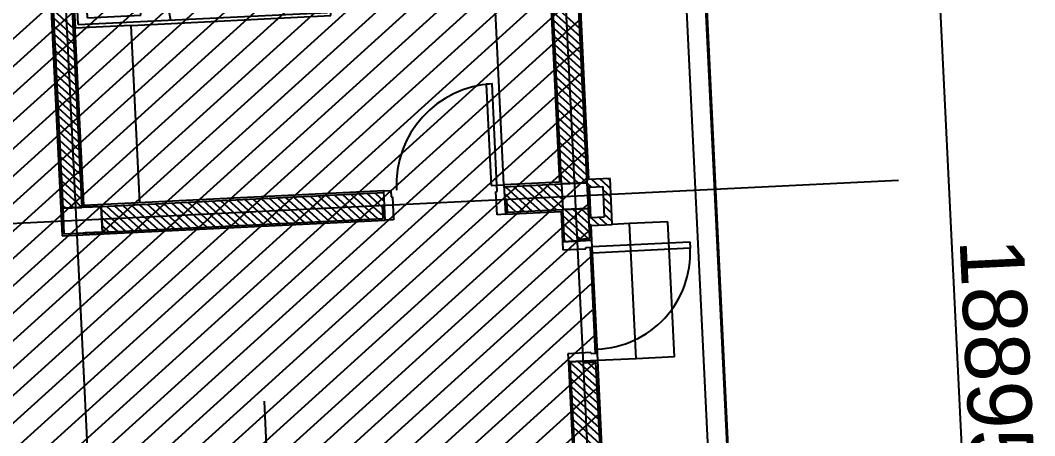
# Model space of a CAD drawing. Extents: x 549999 to 550212, y 1838161 to 1838467.
# Drawn here: x 550121.51 to 550129.43, y 1838410.9 to 1838414.14 of the extents above; entities that cross this region are included whole.
import ezdxf

# ---------------------------------------------------------------- set-up
doc = ezdxf.new("R2010")
doc.units = 0
for name, color, linetype in [('Level 1', 7, 'Continuous'), ('Level 14', 7, 'Continuous'), ('Level 18', 7, 'Continuous'), ('Level 4', 7, 'Continuous'), ('Level 43', 7, 'Continuous'), ('Level 44', 7, 'Continuous'), ('Level 47', 7, 'Continuous'), ('Level 5', 7, 'Continuous'), ('Level 6', 7, 'Continuous'), ('Level 8', 7, 'Continuous'), ('Level 9', 7, 'Continuous')]:
    doc.layers.add(name, color=color, linetype=linetype)

# ---------------------------------------------------------------- blocks, each defined once
blk = doc.blocks.new('BED_18')
at = {"layer": 'Level 1'}
for p, q in [((123.92, 76.56), (-56.08, 76.56)), ((-53.54, 74.02), (-53.54, -120.9)), ((-53.54, 74.02), (121.38, 74.02)), ((121.38, 74.02), (121.38, -120.9)), ((-48.46, 66.4), (-48.46, 24.82)), ((-48.46, 66.4), (27.57, 66.4)), ((27.57, 66.4), (27.57, 24.82)), ((40.27, 66.4), (40.27, 24.82)), ((40.27, 66.4), (116.3, 66.4)), ((116.3, 66.4), (116.3, 24.82)), ((-56.08, 32.78), (-56.08, -123.44)), ((123.92, -123.44), (123.92, 32.78)), ((121.38, 24.82), (-53.54, 1.98)), ((-48.46, 24.82), (27.57, 24.82)), ((40.27, 24.82), (116.3, 24.82)), ((-56.08, -123.44), (123.92, -123.44)), ((-53.54, -120.9), (121.38, -120.9))]:
    blk.add_line(p, q, dxfattribs=at)
blk = doc.blocks.new('FURNI8')
at = {"layer": 'Level 1'}
for p, q in [((-1241.89, 665.98), (-1285.67, 665.98)), ((-1241.89, 527.48), (-1241.89, 665.98))]:
    blk.add_line(p, q, dxfattribs=at)
blk = doc.blocks.new('CUADI_')
at = {"layer": 'Level 5'}
for p, q in [((-46.5, 11.5), (-40, 11.5)), ((-46.5, -11.5), (-46.5, 11.5)), ((-40, 11.5), (-40, -6.5)), ((41, 11.5), (47.5, 11.5)), ((41, -6.5), (41, 11.5)), ((47.5, 11.5), (47.5, -11.5)), ((-41, -6.5), (-41, -11.5)), ((-40, -6.5), (-41, -6.5)), ((42, -6.5), (41, -6.5)), ((42, -11.5), (42, -6.5)), ((-41, -11.5), (-46.5, -11.5)), ((-36.5, -11.5), (-41, -11.5)), ((-41, -11.5), (-41, -90.62)), ((-36.5, -90.62), (-36.5, -11.5)), ((47.5, -11.5), (42, -11.5)), ((-41, -90.62), (-36.5, -90.62))]:
    blk.add_line(p, q, dxfattribs=at)
blk.add_arc((-41.5, -11.5), 79.12, 270, 0, dxfattribs=at)
blk = doc.blocks.new('CUA_20')
at = {"layer": 'Level 5'}
for p, q in [((-42, 11.5), (-42, 87.75)), ((-42, 87.75), (-37, 87.75)), ((-37, 87.75), (-37, 11.5)), ((-47, 11.5), (-47, -11.5)), ((-41.5, 11.5), (-47, 11.5)), ((-41.5, 6.5), (-41.5, 11.5)), ((-37, 11.5), (-41.5, 11.5)), ((-37, 11.5), (-41.5, 11.5)), ((47, 11.5), (41.5, 11.5)), ((41.5, 11.5), (41.5, 6.5)), ((47, -11.5), (47, 11.5)), ((-40.5, 6.5), (-41.5, 6.5)), ((-40.5, -11.5), (-40.5, 6.5)), ((41.5, 6.5), (40.5, 6.5)), ((40.5, 6.5), (40.5, -11.5)), ((-47, -11.5), (-40.5, -11.5)), ((40.5, -11.5), (47, -11.5))]:
    blk.add_line(p, q, dxfattribs=at)
blk.add_arc((-37, 12.75), 75, 359.14136, 90, dxfattribs=at)
blk = doc.blocks.new('FURN22')
at = {"layer": 'Level 1'}
for p, q in [((-1241.89, 673.81), (-1285.67, 673.81)), ((-1285.67, 673.81), (-1285.67, 527.48))]:
    blk.add_line(p, q, dxfattribs=at)
blk = doc.blocks.new('GFDGFD')
at = {"layer": 'Level 14'}
for p, q in [((251803.82, -228080.71), (251805.55, -228078.97)), ((251803.82, -228087.07), (251809.82, -228081.07)), ((251809.82, -228081.07), (251811.92, -228078.97)), ((251812.28, -228084.97), (251818.28, -228078.97)), ((251818.65, -228084.97), (251824.65, -228078.97)), ((251825.01, -228084.97), (251831.01, -228078.97)), ((251831.37, -228084.97), (251833.82, -228082.52)), ((251833.82, -228082.52), (251837.37, -228078.97)), ((251833.82, -228088.89), (251839.82, -228082.89)), ((251803.82, -228093.43), (251809.82, -228087.43)), ((251806.65, -228096.97), (251809.82, -228093.8)), ((251833.82, -228095.25), (251839.82, -228089.25)), ((251665.73, -228116.97), (251685.73, -228096.97)), ((251672.09, -228116.97), (251692.09, -228096.97)), ((251678.46, -228116.97), (251698.46, -228096.97)), ((251684.82, -228116.97), (251704.82, -228096.97)), ((251691.19, -228116.97), (251711.19, -228096.97)), ((251697.55, -228116.97), (251717.55, -228096.97)), ((251703.91, -228116.97), (251723.91, -228096.97)), ((251710.28, -228116.97), (251730.28, -228096.97)), ((251716.64, -228116.97), (251736.64, -228096.97)), ((251723.01, -228116.97), (251743.01, -228096.97)), ((251729.37, -228116.97), (251749.37, -228096.97)), ((251735.73, -228116.97), (251755.73, -228096.97)), ((251742.1, -228116.97), (251762.1, -228096.97)), ((251748.46, -228116.97), (251768.46, -228096.97)), ((251754.83, -228116.97), (251774.83, -228096.97)), ((251761.19, -228116.97), (251781.19, -228096.97)), ((251767.55, -228116.97), (251787.55, -228096.97)), ((251773.92, -228116.97), (251793.92, -228096.97)), ((251780.28, -228116.97), (251800.28, -228096.97)), ((251786.65, -228116.97), (251806.32, -228097.3)), ((251826.32, -228115.48), (251844.83, -228096.97)), ((251826.32, -228109.12), (251838.47, -228096.97)), ((251826.32, -228102.75), (251832.1, -228096.97)), ((251831.19, -228116.97), (251849.82, -228098.34)), ((251838.47, -228096.97), (251839.82, -228095.62)), ((251945.32, -228111.03), (251959.38, -228096.97)), ((251945.74, -228116.97), (251965.74, -228096.97)), ((251946.82, -228103.17), (251953.02, -228096.97)), ((251952.11, -228116.97), (251972.11, -228096.97)), ((251958.47, -228116.97), (251978.47, -228096.97)), ((251964.84, -228116.97), (251984.84, -228096.97)), ((251971.2, -228116.97), (251991.2, -228096.97)), ((251977.56, -228116.97), (251997.56, -228096.97)), ((251983.93, -228116.97), (252003.93, -228096.97)), ((251990.29, -228116.97), (252010.29, -228096.97)), ((251996.66, -228116.97), (252016.66, -228096.97)), ((251793.01, -228116.97), (251806.32, -228103.66)), ((251799.37, -228116.97), (251806.32, -228110.02)), ((251837.56, -228116.97), (251849.82, -228104.71)), ((251843.92, -228116.97), (251851.32, -228109.57)), ((251805.74, -228116.97), (251806.32, -228116.39)), ((251806.32, -228135.48), (251824.83, -228116.97)), ((251806.32, -228129.12), (251818.47, -228116.97)), ((251806.32, -228122.75), (251812.1, -228116.97)), ((251850.28, -228116.97), (251851.32, -228115.94)), ((251806.32, -228141.84), (251826.32, -228121.84)), ((251806.32, -228148.21), (251826.32, -228128.21)), ((251806.32, -228154.57), (251826.32, -228134.57)), ((251806.32, -228160.94), (251826.32, -228140.94)), ((251811.65, -228161.97), (251826.32, -228147.3)), ((251819.51, -228160.47), (251826.32, -228153.66)), ((251825.88, -228160.47), (251826.32, -228160.03)), ((251806.32, -228262.76), (251813.11, -228255.97)), ((251806.32, -228256.4), (251806.74, -228255.97)), ((251806.32, -228275.49), (251824.34, -228257.47)), ((251806.32, -228269.12), (251817.97, -228257.47)), ((251806.32, -228281.85), (251826.32, -228261.85)), ((251806.32, -228288.22), (251826.32, -228268.22)), ((251806.32, -228294.58), (251826.32, -228274.58)), ((251806.32, -228300.94), (251826.32, -228280.94)), ((251806.32, -228307.31), (251826.32, -228287.31)), ((251806.32, -228313.67), (251826.32, -228293.67)), ((251806.32, -228320.04), (251826.32, -228300.04)), ((251806.32, -228326.4), (251826.32, -228306.4)), ((251806.32, -228332.76), (251826.32, -228312.76)), ((251806.32, -228339.13), (251826.32, -228319.13)), ((251806.32, -228345.49), (251826.32, -228325.49)), ((251806.32, -228351.86), (251826.32, -228331.86)), ((251806.32, -228358.22), (251826.32, -228338.22)), ((251806.32, -228364.58), (251826.32, -228344.58)), ((251806.32, -228370.95), (251826.32, -228350.95)), ((251806.32, -228377.31), (251826.32, -228357.31)), ((251806.32, -228383.68), (251826.32, -228363.68)), ((251806.32, -228390.04), (251826.32, -228370.04)), ((251806.32, -228396.4), (251826.32, -228376.4)), ((251806.32, -228402.77), (251826.32, -228382.77)), ((251806.32, -228409.13), (251826.32, -228389.13)), ((251806.32, -228415.5), (251826.32, -228395.5)), ((251806.32, -228421.86), (251826.32, -228401.86)), ((251806.32, -228428.22), (251826.32, -228408.22)), ((251806.32, -228434.59), (251826.32, -228414.59)), ((251806.32, -228440.95), (251826.32, -228420.95)), ((251806.32, -228447.31), (251826.32, -228427.31)), ((251806.32, -228453.68), (251826.32, -228433.68)), ((251806.32, -228460.04), (251826.32, -228440.04)), ((251806.32, -228466.41), (251826.32, -228446.41)), ((251806.32, -228472.77), (251826.32, -228452.77)), ((251808.48, -228476.97), (251826.32, -228459.13)), ((251814.85, -228476.97), (251826.32, -228465.5)), ((251821.21, -228476.97), (251826.32, -228471.86)), ((251651.2, -228506.97), (251666.2, -228491.97)), ((251657.57, -228506.97), (251672.57, -228491.97)), ((251663.93, -228506.97), (251678.93, -228491.97)), ((251670.3, -228506.97), (251685.3, -228491.97)), ((251676.66, -228506.97), (251691.66, -228491.97)), ((251683.02, -228506.97), (251698.02, -228491.97)), ((251689.39, -228506.97), (251704.39, -228491.97)), ((251695.75, -228506.97), (251710.75, -228491.97)), ((251702.12, -228506.97), (251717.12, -228491.97)), ((251708.48, -228506.97), (251723.48, -228491.97)), ((251714.84, -228506.97), (251729.84, -228491.97)), ((251721.21, -228506.97), (251736.21, -228491.97)), ((251727.57, -228506.97), (251742.57, -228491.97)), ((251733.94, -228506.97), (251748.94, -228491.97)), ((251740.3, -228506.97), (251755.3, -228491.97)), ((251746.66, -228506.97), (251761.66, -228491.97)), ((251753.03, -228506.97), (251768.03, -228491.97)), ((251759.39, -228506.97), (251774.39, -228491.97)), ((251765.75, -228506.97), (251780.75, -228491.97)), ((251772.12, -228506.97), (251787.12, -228491.97)), ((251778.48, -228506.97), (251793.48, -228491.97)), ((251784.85, -228506.97), (251799.85, -228491.97)), ((251791.21, -228506.97), (251806.21, -228491.97)), ((251797.57, -228506.97), (251806.32, -228498.23)), ((251803.94, -228506.97), (251806.32, -228504.59))]:
    blk.add_line(p, q, dxfattribs=at)
at = {"layer": 'Level 18'}
for p, q in [((251816.32, -227854.12), (251816.32, -229978.92)), ((250177.52, -228106.97), (255257.3, -228106.97)), ((252266.32, -228356.97), (251964.32, -228356.97)), ((251216.32, -228496.97), (253653.3, -228496.97))]:
    blk.add_line(p, q, dxfattribs=at)
at = {"layer": 'Level 4'}
for p, q in [((251839.82, -228078.97), (251803.82, -228078.97)), ((251803.82, -228078.97), (251803.82, -228095.47)), ((251809.82, -228084.97), (251833.82, -228084.97)), ((251809.82, -228095.47), (251809.82, -228084.97)), ((251833.82, -228084.97), (251833.82, -228095.47)), ((251839.82, -228095.47), (251839.82, -228078.97)), ((251803.82, -228095.47), (251491.32, -228095.47)), ((251806.32, -228096.97), (251492.82, -228096.97)), ((251803.82, -228095.47), (251803.82, -228096.97)), ((251806.32, -228096.97), (251826.32, -228096.97)), ((251806.32, -228116.97), (251806.32, -228096.97)), ((251833.82, -228095.47), (251809.82, -228095.47)), ((251809.82, -228095.47), (251809.82, -228096.97)), ((251849.82, -228096.97), (251826.32, -228096.97)), ((251826.32, -228096.97), (251826.32, -228116.97)), ((251833.82, -228095.47), (251833.82, -228096.97)), ((251851.32, -228095.47), (251839.82, -228095.47)), ((251839.82, -228095.47), (251839.82, -228096.97)), ((251849.82, -228106.97), (251849.82, -228096.97)), ((251851.32, -228118.47), (251851.32, -228095.47)), ((252141.32, -228095.47), (251945.32, -228095.47)), ((251945.32, -228095.47), (251945.32, -228118.47)), ((251946.82, -228096.97), (251946.82, -228106.97)), ((252139.82, -228096.97), (251946.82, -228096.97)), ((251849.82, -228106.97), (251851.32, -228106.97)), ((251945.32, -228106.97), (251946.82, -228106.97)), ((251806.32, -228116.97), (251491.32, -228116.97)), ((251806.32, -228161.97), (251806.32, -228116.97)), ((251851.32, -228116.97), (251826.32, -228116.97)), ((251826.32, -228160.47), (251826.32, -228116.97)), ((252016.32, -228116.97), (251945.32, -228116.97)), ((251491.32, -228118.47), (251804.82, -228118.47)), ((251804.82, -228118.47), (251804.82, -228161.97)), ((251827.82, -228118.47), (251851.32, -228118.47)), ((251827.82, -228161.97), (251827.82, -228118.47)), ((251945.32, -228118.47), (252014.82, -228118.47)), ((251816.32, -228160.47), (251816.32, -228161.97)), ((251816.32, -228160.47), (251826.32, -228160.47)), ((251804.82, -228255.97), (251804.82, -228490.47)), ((251806.32, -228476.97), (251806.32, -228255.97)), ((251816.32, -228255.97), (251816.32, -228257.47)), ((251826.32, -228257.47), (251816.32, -228257.47)), ((251826.32, -228476.97), (251826.32, -228257.47)), ((251827.82, -228508.47), (251827.82, -228255.97)), ((251806.32, -228476.97), (251826.32, -228476.97)), ((251806.32, -228490.47), (251806.32, -228476.97)), ((251826.32, -228476.97), (251826.32, -228490.47)), ((251281.32, -228491.97), (251806.32, -228491.97)), ((251804.82, -228490.47), (251282.82, -228490.47)), ((251804.82, -228490.47), (251804.82, -228491.97)), ((251806.32, -228506.97), (251806.32, -228491.97)), ((251206.32, -228508.47), (251827.82, -228508.47)), ((251226.32, -228506.97), (251806.32, -228506.97)), ((251826.32, -228506.97), (251806.32, -228506.97))]:
    blk.add_line(p, q, dxfattribs=at)
at = {"layer": 'Level 6'}
for p, q in [((251826.32, -228096.97), (251806.32, -228096.97)), ((251806.32, -228096.97), (251806.32, -228116.97)), ((251826.32, -228096.97), (251806.32, -228096.97)), ((251806.32, -228096.97), (251806.32, -228116.97)), ((251826.32, -228116.97), (251826.32, -228096.97)), ((251826.32, -228116.97), (251826.32, -228096.97)), ((251806.32, -228116.97), (251826.32, -228116.97)), ((251806.32, -228116.97), (251826.32, -228116.97)), ((251826.32, -228476.97), (251806.32, -228476.97)), ((251806.32, -228476.97), (251806.32, -228506.97)), ((251826.32, -228476.97), (251806.32, -228476.97)), ((251806.32, -228476.97), (251806.32, -228490.47)), ((251826.32, -228506.97), (251826.32, -228476.97)), ((251826.32, -228490.47), (251826.32, -228476.97)), ((251806.32, -228490.47), (251806.32, -228491.97)), ((251806.32, -228491.97), (251806.32, -228506.97)), ((251826.32, -228491.97), (251826.32, -228490.47)), ((251826.32, -228506.97), (251826.32, -228491.97)), ((251806.32, -228506.97), (251826.32, -228506.97)), ((251806.32, -228506.97), (251826.32, -228506.97))]:
    blk.add_line(p, q, dxfattribs=at)
at = {"layer": 'Level 8'}
for p, q in [((255048.54, -227996.97), (251107.55, -227996.97)), ((251939.82, -228096.97), (251856.82, -228096.97))]:
    blk.add_line(p, q, dxfattribs=at)
at = {"layer": 'Level 9'}
for p, q in [((251945.32, -228035.47), (251839.82, -228035.47)), ((251839.82, -228035.47), (251839.82, -228065.47)), ((251945.32, -228035.47), (251839.82, -228035.47)), ((251945.32, -228035.47), (251945.32, -228065.47)), ((251839.82, -228065.47), (251839.82, -228078.97)), ((251945.32, -228065.47), (251839.82, -228065.47)), ((251945.32, -228065.47), (251839.82, -228065.47)), ((251945.32, -228065.47), (251945.32, -228095.47)), ((251939.82, -228095.47), (251856.82, -228095.47))]:
    blk.add_line(p, q, dxfattribs=at)
at = {"layer": 'Level 1'}
for name, p, rotation in [('FURN22', (252332.3, -226876.57), 90), ('BED_18', (251610.23, -228413.91), 180), ('FURNI8', (252332.3, -227204.8), 90)]:
    blk.add_blockref(name, p, dxfattribs=dict(at, rotation=rotation))
at = {"layer": 'Level 5'}
blk.add_blockref('CUA_20', (251898.32, -228106.97), dxfattribs=at)
at = {"layer": 'Level 5', "rotation": -90.00000000000001}
blk.add_blockref('CUADI_', (251816.32, -228208.47), dxfattribs=at)

msp = doc.modelspace()

# ---------------------------------------------------------------- linework, layer by layer
at = {"layer": 'Level 43'}
msp.add_line((550128.3625, 1838420.9556), (550129.2772, 1838402.1724), dxfattribs=at)
at = {"layer": 'Level 44'}
msp.add_lwpolyline([(550128.3431, 1838380.7025), (550126.4351, 1838419.8854), (550125.7957, 1838422.828), (550108.4698, 1838423.4757), (550108.4642, 1838382.0019)], close=True, dxfattribs=at)
at = {"layer": 'Level 47'}
msp.add_lwpolyline([(550128.5011, 1838380.5418), (550126.5843, 1838419.9051), (550125.9176, 1838422.9735), (550108.3199, 1838423.6314), (550108.3142, 1838381.8614), (550128.5011, 1838380.5418)], dxfattribs=at)
at = {"layer": 'Level 8'}
for p, q in [((550113.4913, 1838406.7974), (550125.6842, 1838417.8292)), ((550113.5013, 1838406.5924), (550125.6942, 1838417.6242)), ((550113.5113, 1838406.3873), (550125.7042, 1838417.4191)), ((550113.5213, 1838406.1823), (550125.7141, 1838417.2141)), ((550113.5313, 1838405.9772), (550125.7241, 1838417.009)), ((550113.5412, 1838405.7722), (550125.7341, 1838416.804)), ((550113.5512, 1838405.5671), (550125.7441, 1838416.5989)), ((550113.5612, 1838405.3621), (550125.7541, 1838416.3939)), ((550113.5712, 1838405.157), (550125.7641, 1838416.1888)), ((550113.5812, 1838404.952), (550125.774, 1838415.9838)), ((550113.5912, 1838404.7469), (550125.784, 1838415.7787)), ((550113.6011, 1838404.5419), (550125.794, 1838415.5737)), ((550113.6111, 1838404.3368), (550125.804, 1838415.3686)), ((550113.6211, 1838404.1318), (550125.814, 1838415.1636)), ((550113.6311, 1838403.9267), (550125.824, 1838414.9585)), ((550113.6411, 1838403.7217), (550125.834, 1838414.7535)), ((550113.6511, 1838403.5166), (550125.8439, 1838414.5484)), ((550113.6611, 1838403.3116), (550125.8539, 1838414.3434)), ((550113.671, 1838403.1065), (550125.8639, 1838414.1383)), ((550113.681, 1838402.9015), (550125.8739, 1838413.9333)), ((550113.691, 1838402.6964), (550125.8839, 1838413.7282)), ((550113.701, 1838402.4914), (550125.8939, 1838413.5232)), ((550113.711, 1838402.2863), (550125.9039, 1838413.3181)), ((550113.721, 1838402.0813), (550125.9138, 1838413.1131)), ((550113.731, 1838401.8762), (550125.9238, 1838412.908)), ((550113.7409, 1838401.6712), (550125.9338, 1838412.703)), ((550113.7509, 1838401.4661), (550125.9438, 1838412.4979)), ((550113.7609, 1838401.2611), (550125.9538, 1838412.2929)), ((550113.7709, 1838401.056), (550125.9638, 1838412.0878)), ((550113.7809, 1838400.851), (550125.9737, 1838411.8828)), ((550113.7909, 1838400.6459), (550125.9837, 1838411.6777)), ((550113.8008, 1838400.4409), (550125.9937, 1838411.4727)), ((550113.8108, 1838400.2358), (550126.0037, 1838411.2676)), ((550113.8208, 1838400.0308), (550126.0137, 1838411.0626))]:
    msp.add_line(p, q, dxfattribs=at)

# ---------------------------------------------------------------- block references
at = {"layer": 'Level 1', "xscale": 0.010000000000000002, "yscale": 0.010000000000000005, "rotation": -87.2121566107184}
msp.add_blockref('GFDGFD', (552281.73, 1841038.9), dxfattribs=at)

# ---------------------------------------------------------------- texts
at = {"layer": 'Level 43'}
msp.add_text('18895', height=0.49998, rotation=272.78784, dxfattribs=at).set_placement((550128.84, 1838412.43))

doc.saveas('drawing.dxf')
